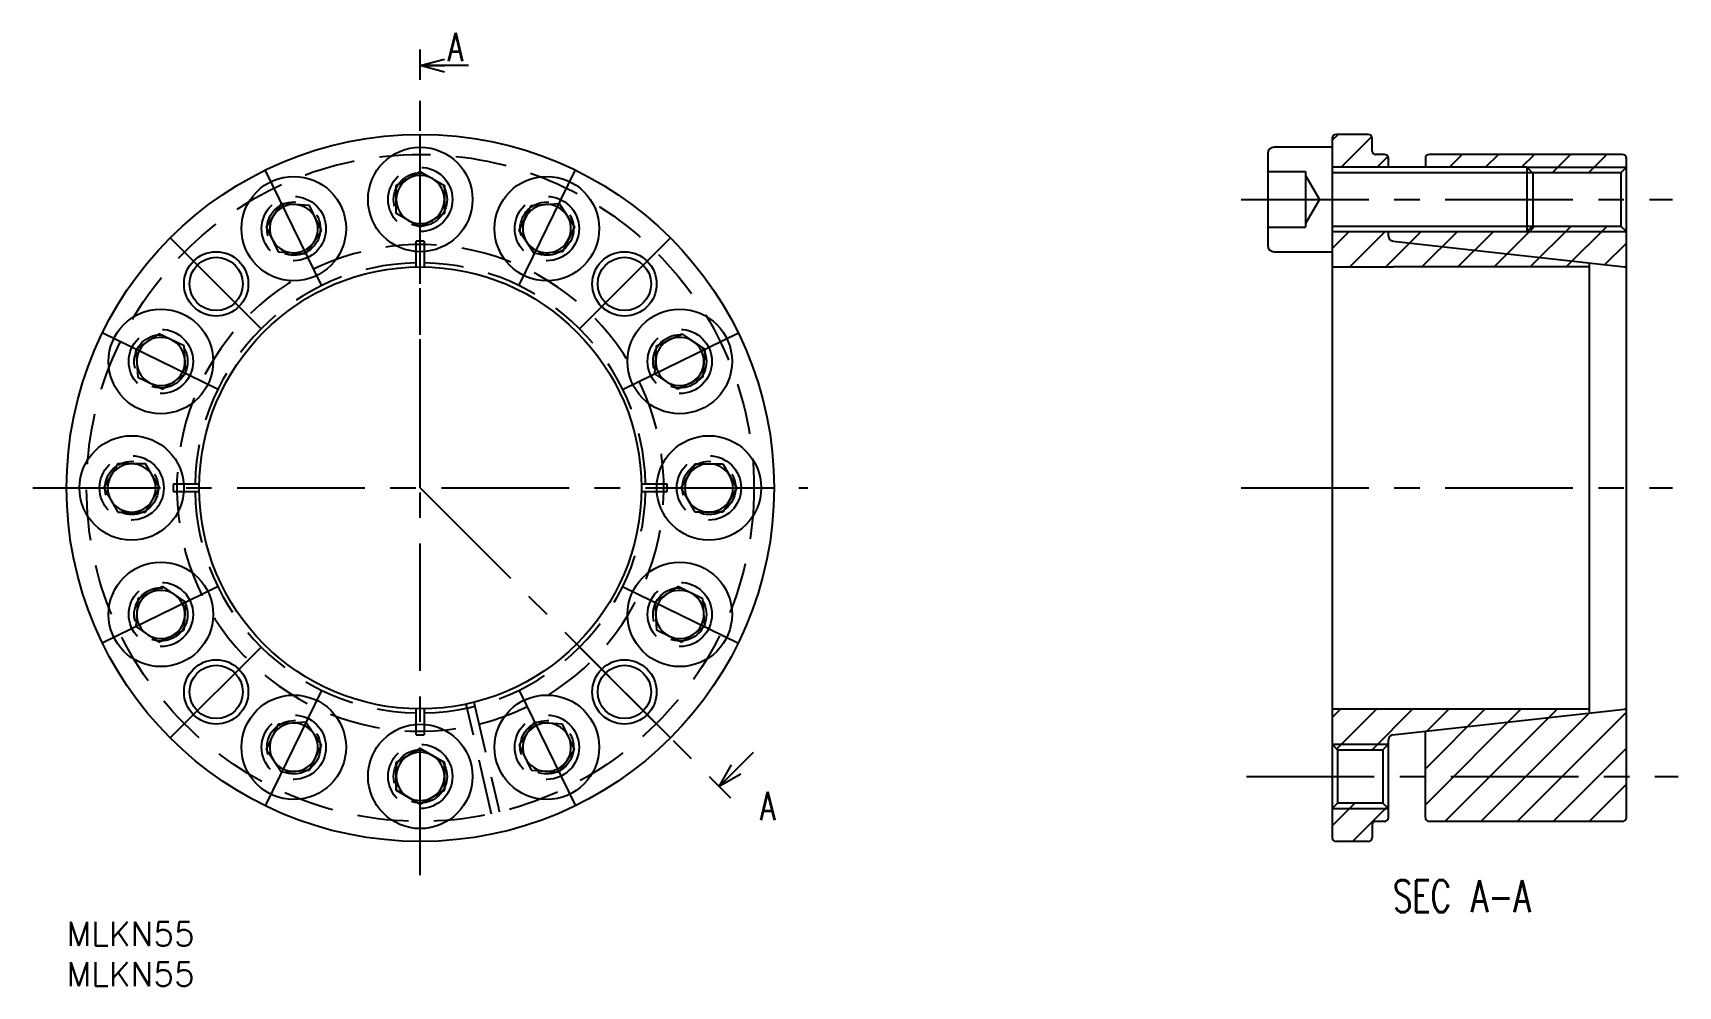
# Model space of a CAD drawing. Extents: x -4 to 200, y -8 to 111.
import ezdxf
from ezdxf.enums import TextEntityAlignment as Align

# ---------------------------------------------------------------- set-up
doc = ezdxf.new("R2010")
doc.units = 0
doc.header["$LTSCALE"] = 0.5
doc.linetypes.add('CENTER', pattern=[50.8, 31.75, -6.35, 6.35, -6.35])
doc.linetypes.add('DASHED', pattern=[19.05, 12.7, -6.35])
for name, color, linetype in [('MSM_CENTER', 1, 'CENTER'), ('MSM_CONTINUOUS', 7, 'CONTINUOUS'), ('MSM_DASHED', 4, 'DASHED'), ('MSM_NARROW', 5, 'CONTINUOUS'), ('MSM_PART_NUMBER', 7, 'CONTINUOUS')]:
    doc.layers.add(name, color=color, linetype=linetype)
doc.styles.get("Standard").update_dxf_attribs({"font": 'txt.shx', "height": 3, "bigfont": 'bigfont.shx'})

msp = doc.modelspace()

# ---------------------------------------------------------------- linework, layer by layer
at = {"layer": 'MSM_CENTER'}
for p, q in [((44, 54), (44, 108.56)), ((44, 5.82), (44, 102.18)), ((31.7, 79.22), (24.42, 94.15)), ((31.7, 79.22), (24.42, 94.15)), ((56.3, 79.22), (63.58, 94.15)), ((146.08, 89.9), (199.76, 89.9)), ((24.16, 73.84), (12.41, 85.59)), ((63.84, 73.84), (75.59, 85.59)), ((18.78, 66.3), (3.85, 73.58)), ((69.22, 66.3), (84.15, 73.58)), ((-4.18, 54), (92.18, 54)), ((44, 54), (82.58, 15.42)), ((146.08, 54), (199.76, 54)), ((18.78, 41.7), (3.85, 34.42)), ((69.22, 41.7), (84.15, 34.42)), ((24.16, 34.16), (12.41, 22.41)), ((63.84, 34.16), (75.59, 22.41)), ((31.7, 28.78), (24.42, 13.85)), ((56.3, 28.78), (63.58, 13.85)), ((146.76, 18.1), (200.44, 18.1))]:
    msp.add_line(p, q, dxfattribs=at)
at = {"layer": 'MSM_CONTINUOUS'}
for p, q in [((157.4, 96.4), (150.2, 96.4)), ((157.4, 97.5), (157.4, 10.5)), ((161.9, 98), (157.9, 98)), ((162.4, 95.91), (162.4, 97.5)), ((149.4, 95.6), (149.4, 84.2)), ((163.9, 95.5), (162.81, 95.5)), ((164.4, 93.9), (164.4, 95)), ((169, 95), (169, 93.9)), ((193.5, 95.5), (169.5, 95.5)), ((194, 13), (194, 95)), ((41, 91.63), (44, 93.36)), ((44, 93.36), (47, 91.63)), ((149.4, 93.36), (154.1, 93.36)), ((154.1, 93.36), (154.1, 86.44)), ((154.1, 92.9), (155.83, 89.9)), ((181.63, 93.9), (157.4, 93.9)), ((182.4, 93.13), (181.63, 93.9)), ((181.63, 93.9), (181.63, 85.9)), ((193.32, 93.22), (182.31, 93.22)), ((182.4, 86.67), (182.4, 93.13)), ((194, 93.9), (193.32, 93.22)), ((193.32, 93.22), (193.32, 86.58)), ((41, 88.17), (41, 91.63)), ((47, 91.63), (47, 88.17)), ((26.74, 89.38), (24.81, 86.51)), ((30.2, 89.14), (26.74, 89.38)), ((31.72, 86.03), (30.2, 89.14)), ((44, 86.44), (41, 88.17)), ((47, 88.17), (44, 86.44)), ((56.28, 86.03), (57.8, 89.14)), ((57.8, 89.14), (61.26, 89.38)), ((61.26, 89.38), (63.19, 86.51)), ((155.83, 89.9), (154.1, 86.9)), ((24.81, 86.51), (26.33, 83.39)), ((29.78, 83.15), (31.72, 86.03)), ((58.22, 83.15), (56.28, 86.03)), ((63.19, 86.51), (61.67, 83.39)), ((149.4, 86.44), (154.1, 86.44)), ((181.63, 85.9), (182.4, 86.67)), ((182.31, 86.58), (193.32, 86.58)), ((193.32, 86.58), (194, 85.9)), ((157.4, 85.9), (181.63, 85.9)), ((164.4, 85.33), (164.4, 85.9)), ((165, 84.72), (164.93, 84.73)), ((165, 84.72), (193.78, 81.52)), ((26.33, 83.39), (29.78, 83.15)), ((61.67, 83.39), (58.22, 83.15)), ((150.2, 83.4), (157.4, 83.4)), ((189.4, 25.99), (189.4, 82.01)), ((157.4, 81.5), (165, 81.5)), ((165, 81.5), (165, 81.5)), ((189.4, 81.5), (165, 81.5)), ((11.49, 73.19), (8.62, 71.26)), ((14.61, 71.67), (11.49, 73.19)), ((14.85, 68.22), (14.61, 71.67)), ((73.15, 68.22), (73.39, 71.67)), ((73.39, 71.67), (76.51, 73.19)), ((76.51, 73.19), (79.38, 71.26)), ((8.62, 71.26), (8.86, 67.8)), ((79.38, 71.26), (79.14, 67.8)), ((8.86, 67.8), (11.97, 66.28)), ((11.97, 66.28), (14.85, 68.22)), ((76.03, 66.28), (73.15, 68.22)), ((79.14, 67.8), (76.03, 66.28)), ((6.37, 57), (4.64, 54)), ((9.83, 57), (6.37, 57)), ((11.56, 54), (9.83, 57)), ((76.44, 54), (78.17, 57)), ((78.17, 57), (81.63, 57)), ((81.63, 57), (83.36, 54)), ((4.64, 54), (6.37, 51)), ((9.83, 51), (11.56, 54)), ((78.17, 51), (76.44, 54)), ((83.36, 54), (81.63, 51)), ((6.37, 51), (9.83, 51)), ((81.63, 51), (78.17, 51)), ((11.97, 41.72), (8.86, 40.2)), ((14.85, 39.78), (11.97, 41.72)), ((76.03, 41.72), (73.15, 39.78)), ((79.14, 40.2), (76.03, 41.72)), ((8.86, 40.2), (8.62, 36.74)), ((14.61, 36.33), (14.85, 39.78)), ((73.15, 39.78), (73.39, 36.33)), ((79.38, 36.74), (79.14, 40.2)), ((8.62, 36.74), (11.49, 34.81)), ((11.49, 34.81), (14.61, 36.33)), ((73.39, 36.33), (76.51, 34.81)), ((76.51, 34.81), (79.38, 36.74)), ((26.33, 24.61), (24.81, 21.49)), ((29.78, 24.85), (26.33, 24.61)), ((31.72, 21.97), (29.78, 24.85)), ((58.22, 24.85), (56.28, 21.97)), ((61.67, 24.61), (58.22, 24.85)), ((63.19, 21.49), (61.67, 24.61)), ((157.4, 26.5), (189.4, 26.5)), ((164.93, 23.27), (193.78, 26.48)), ((164.4, 13), (164.4, 22.67)), ((169, 13), (169, 23.72)), ((24.81, 21.49), (26.74, 18.62)), ((30.2, 18.86), (31.72, 21.97)), ((41, 19.83), (44, 21.56)), ((44, 21.56), (41, 19.83)), ((44, 21.56), (47, 19.83)), ((47, 19.83), (44, 21.56)), ((56.28, 21.97), (57.8, 18.86)), ((61.26, 18.62), (63.19, 21.49)), ((157.4, 22.1), (158.08, 21.42)), ((158.08, 21.42), (158.08, 14.78)), ((158.08, 21.42), (163.72, 21.42)), ((163.72, 21.42), (164.4, 22.1)), ((163.72, 21.42), (163.72, 14.78)), ((26.74, 18.62), (30.2, 18.86)), ((41, 16.37), (41, 19.83)), ((41, 19.83), (41, 16.37)), ((47, 19.83), (47, 16.37)), ((47, 16.37), (47, 19.83)), ((57.8, 18.86), (61.26, 18.62)), ((44, 14.64), (41, 16.37)), ((41, 16.37), (44, 14.64)), ((47, 16.37), (44, 14.64)), ((44, 14.64), (47, 16.37)), ((158.08, 14.78), (157.4, 14.1)), ((163.72, 14.78), (158.08, 14.78)), ((164.4, 14.1), (163.72, 14.78)), ((163.9, 12.5), (162.81, 12.5)), ((193.5, 12.5), (169.5, 12.5)), ((162.4, 12.09), (162.4, 10.5)), ((161.9, 10), (157.9, 10))]:
    msp.add_line(p, q, dxfattribs=at)
for centre, radius in [((44, 54), 44), ((44, 89.9), 6.5), ((28.26, 86.27), 6.5), ((59.74, 86.27), 6.5), ((18.61, 79.39), 3.32), ((69.39, 79.39), 3.32), ((44, 54), 27.5), ((11.73, 69.74), 6.5), ((76.27, 69.74), 6.5), ((8.1, 54), 6.5), ((79.9, 54), 6.5), ((11.73, 38.26), 6.5), ((76.27, 38.26), 6.5), ((18.61, 28.61), 3.32), ((69.39, 28.61), 3.32), ((28.26, 21.73), 6.5), ((59.74, 21.73), 6.5), ((44, 18.1), 6.5)]:
    msp.add_circle(centre, radius, dxfattribs=at)
for centre, radius, start, end in [((150.2, 95.6), 0.8, 90, 180), ((157.9, 97.5), 0.5, 90, 180), ((161.9, 97.5), 0.5, 0, 90), ((162.81, 95.91), 0.41, 180, 270), ((163.9, 95), 0.5, 0, 90), ((169.5, 95), 0.5, 90, 180), ((193.5, 95), 0.5, 0, 90), ((44, 89.9), 3, 120, 180), ((44, 89.9), 3, 60, 120), ((44, 89.9), 3, 0, 60), ((28.26, 86.27), 3, 86, 146), ((28.26, 86.27), 3, 26, 86), ((44, 89.9), 3, 180, 240), ((44, 89.9), 3, 300, 0), ((59.74, 86.27), 3, 94, 154), ((59.74, 86.27), 3, 34, 94), ((28.26, 86.27), 3, 146, 206), ((28.26, 86.27), 3, 326, 26), ((44, 89.9), 3, 240, 300), ((59.74, 86.27), 3, 154, 214), ((59.74, 86.27), 3, 334, 34), ((28.26, 86.27), 3, 206, 266), ((28.26, 86.27), 3, 266, 326), ((59.74, 86.27), 3, 214, 274), ((59.74, 86.27), 3, 274, 334), ((150.2, 84.2), 0.8, 180, 270), ((165, 85.33), 0.6, 180, 263.66), ((193.8, 81.72), 0.2, 263.66, 0), ((11.73, 69.74), 3, 124, 184), ((11.73, 69.74), 3, 64, 124), ((11.73, 69.74), 3, 4, 64), ((76.27, 69.74), 3, 116, 176), ((76.27, 69.74), 3, 56, 116), ((76.27, 69.74), 3, 356, 56), ((11.73, 69.74), 3, 304, 4), ((76.27, 69.74), 3, 176, 236), ((11.73, 69.74), 3, 184, 244), ((76.27, 69.74), 3, 296, 356), ((11.73, 69.74), 3, 244, 304), ((76.27, 69.74), 3, 236, 296), ((8.1, 54), 3, 150, 210), ((8.1, 54), 3, 90, 150), ((8.1, 54), 3, 30, 90), ((8.1, 54), 3, 330, 30), ((79.9, 54), 3, 150, 210), ((79.9, 54), 3, 90, 150), ((79.9, 54), 3, 30, 90), ((79.9, 54), 3, 330, 30), ((8.1, 54), 3, 210, 270), ((8.1, 54), 3, 270, 330), ((79.9, 54), 3, 210, 270), ((79.9, 54), 3, 270, 330), ((11.73, 38.26), 3, 116, 176), ((11.73, 38.26), 3, 56, 116), ((76.27, 38.26), 3, 64, 124), ((76.27, 38.26), 3, 4, 64), ((11.73, 38.26), 3, 356, 56), ((76.27, 38.26), 3, 124, 184), ((11.73, 38.26), 3, 176, 236), ((11.73, 38.26), 3, 296, 356), ((76.27, 38.26), 3, 184, 244), ((76.27, 38.26), 3, 304, 4), ((11.73, 38.26), 3, 236, 296), ((76.27, 38.26), 3, 244, 304), ((28.26, 21.73), 3, 94, 154), ((28.26, 21.73), 3, 34, 94), ((59.74, 21.73), 3, 86, 146), ((59.74, 21.73), 3, 26, 86), ((193.8, 26.28), 0.2, 0, 96.34), ((28.26, 21.73), 3, 154, 214), ((28.26, 21.73), 3, 334, 34), ((59.74, 21.73), 3, 146, 206), ((59.74, 21.73), 3, 326, 26), ((165, 22.67), 0.6, 96.34, 180), ((44, 18.1), 3, 120, 180), ((44, 18.1), 3, 120, 180), ((44, 18.1), 3, 60, 120), ((44, 18.1), 3, 60, 120), ((44, 18.1), 3, 0, 60), ((44, 18.1), 3, 0, 60), ((28.26, 21.73), 3, 214, 274), ((28.26, 21.73), 3, 274, 334), ((59.74, 21.73), 3, 206, 266), ((59.74, 21.73), 3, 266, 326), ((44, 18.1), 3, 180, 240), ((44, 18.1), 3, 180, 240), ((44, 18.1), 3, 300, 0), ((44, 18.1), 3, 300, 0), ((44, 18.1), 3, 240, 300), ((44, 18.1), 3, 240, 300), ((162.81, 12.09), 0.41, 90, 180), ((163.9, 13), 0.5, 270, 360), ((169.5, 13), 0.5, 180, 270), ((193.5, 13), 0.5, 270, 360), ((157.9, 10.5), 0.5, 180, 270), ((161.9, 10.5), 0.5, 270, 360)]:
    msp.add_arc(centre, radius, start, end, dxfattribs=at)
at = {"layer": 'MSM_DASHED'}
for p, q in [((43.5, 81.5), (43.5, 84.72)), ((44.5, 84.72), (44.5, 81.5)), ((13.28, 54.5), (16.5, 54.5)), ((16.5, 53.5), (13.28, 53.5)), ((71.5, 54.5), (74.72, 54.5)), ((74.72, 53.5), (71.5, 53.5)), ((52.74, 13.94), (49.7, 27.1)), ((50.67, 27.32), (53.71, 14.17)), ((43.5, 23.28), (43.5, 26.5)), ((44.5, 26.5), (44.5, 23.28)), ((52.76, 13.83), (52.74, 13.94)), ((52.79, 13.68), (52.76, 13.83)), ((52.82, 13.56), (52.79, 13.68)), ((52.84, 13.48), (52.82, 13.56)), ((52.85, 13.45), (52.84, 13.48)), ((53.71, 14.17), (53.72, 14.11)), ((53.72, 14.11), (53.76, 13.95)), ((53.76, 13.95), (53.79, 13.82)), ((53.79, 13.82), (53.81, 13.73)), ((53.81, 13.73), (53.82, 13.68)), ((53.82, 13.68), (53.82, 13.68))]:
    msp.add_line(p, q, dxfattribs=at)
for centre, radius in [((44, 54), 41.5), ((44, 89.9), 4), ((44, 89.9), 3.32), ((28.26, 86.27), 4), ((59.74, 86.27), 4), ((28.26, 86.27), 3.32), ((59.74, 86.27), 3.32), ((11.73, 69.74), 4), ((76.27, 69.74), 4), ((11.73, 69.74), 3.32), ((76.27, 69.74), 3.32), ((8.1, 54), 4), ((8.1, 54), 3.32), ((79.9, 54), 4), ((79.9, 54), 3.32), ((11.73, 38.26), 4), ((11.73, 38.26), 3.32), ((76.27, 38.26), 4), ((76.27, 38.26), 3.32), ((28.26, 21.73), 4), ((28.26, 21.73), 3.32), ((59.74, 21.73), 4), ((59.74, 21.73), 3.32), ((44, 18.1), 4), ((44, 18.1), 4), ((44, 18.1), 3.32), ((44, 18.1), 3.32)]:
    msp.add_circle(centre, radius, dxfattribs=at)
for radius, start, end in [(30.28, 283.9462, 282.0538), (30.72, 89.0675, 90.9325), (28.01, 91.0228, 178.9772), (28.01, 1.0228, 88.9772), (30.72, 179.0675, 180.9325), (28.01, 181.0228, 268.9772), (28.01, 271.0228, 358.9772), (30.72, 359.0675, 0.9325), (30.72, 269.0675, 270.9325)]:
    msp.add_arc((44, 54), radius, start, end, dxfattribs=at)
at = {"layer": 'MSM_NARROW'}
for p, q in [((157.4, 97.26), (158.14, 98)), ((158.53, 93.9), (162.35, 97.72)), ((163.02, 93.9), (164.34, 95.23)), ((172, 93.9), (173.6, 95.5)), ((176.49, 93.9), (178.09, 95.5)), ((180.98, 93.9), (182.58, 95.5)), ((184.79, 93.22), (187.07, 95.5)), ((189.28, 93.22), (191.56, 95.5)), ((182.31, 93.22), (157.4, 93.22)), ((181.63, 93.9), (194, 93.9)), ((157.4, 86.58), (182.31, 86.58)), ((177.55, 81.5), (182.63, 86.58)), ((182.04, 81.5), (187.12, 86.58)), ((186.53, 81.5), (191.61, 86.58)), ((157.4, 83.79), (159.51, 85.9)), ((159.6, 81.5), (164, 85.9)), ((164.09, 81.5), (168.49, 85.9)), ((168.57, 81.5), (172.98, 85.9)), ((173.06, 81.5), (177.47, 85.9)), ((181.63, 85.9), (194, 85.9)), ((191.32, 81.8), (194, 84.47)), ((157.4, 25.42), (158.48, 26.5)), ((157.98, 21.52), (162.97, 26.5)), ((162.38, 21.42), (167.46, 26.5)), ((169, 19.06), (176.44, 26.5)), ((169, 14.57), (180.93, 26.5)), ((169.19, 23.74), (171.95, 26.5)), ((171.42, 12.5), (185.42, 26.5)), ((175.91, 12.5), (189.4, 25.99)), ((180.4, 12.5), (194, 26.1)), ((157.4, 22.1), (164.4, 22.1)), ((184.89, 12.5), (194, 21.61)), ((189.38, 12.5), (194, 17.12)), ((157.4, 11.95), (160.22, 14.78)), ((157.4, 14.1), (164.4, 14.1)), ((159.94, 10), (164.22, 14.28))]:
    msp.add_line(p, q, dxfattribs=at)
for centre in [(18.61, 79.39), (69.39, 79.39), (18.61, 28.61), (69.39, 28.61)]:
    msp.add_circle(centre, 4, dxfattribs=at)
at = {"layer": 'MSM_PART_NUMBER'}
for p, q in [((44, 106.56), (47, 107.36)), ((50, 106.56), (44, 106.56)), ((47, 105.76), (44, 106.56)), ((44, 106.56), (47, 106.56)), ((85.41, 21.08), (81.17, 16.83)), ((81.17, 16.83), (82.72, 19.52)), ((81.17, 16.83), (83.29, 18.95)), ((83.86, 18.39), (81.17, 16.83))]:
    msp.add_line(p, q, dxfattribs=at)

# ---------------------------------------------------------------- texts
at = {"layer": 'MSM_PART_NUMBER', "width": 0.7}
for p in [(47.42, 110.63), (86.25, 16.16)]:
    msp.add_text('A', height=3.5, dxfattribs=at).set_placement(p, align=Align.TOP_LEFT)
msp.add_text('SEC A-A', height=4, dxfattribs=at).set_placement((164.98, 0), align=Align.BOTTOM_LEFT)
at = {"layer": 'MSM_PART_NUMBER'}
for p in [(0, -3), (0, -8)]:
    msp.add_text('MLKN55', height=3, dxfattribs=at).set_placement(p)

doc.saveas('drawing.dxf')
